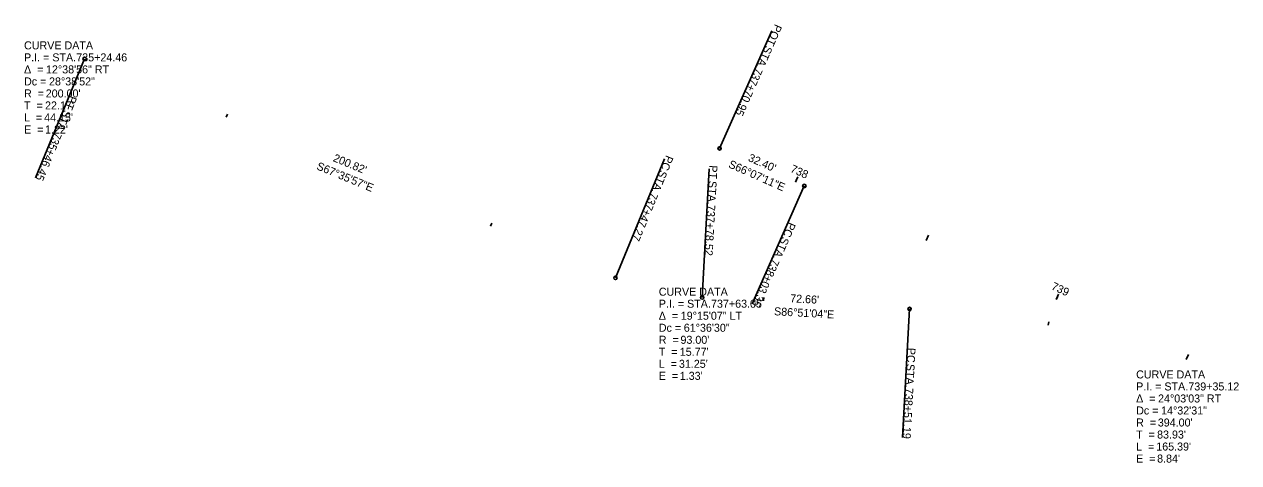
# Model space of a CAD drawing. Extents: x 144928 to 152344, y 329903 to 333202.
# Drawn here: x 145858.2 to 146283, y 332624.9 to 332778.1 of the extents above; entities that cross this region are included whole.
import ezdxf

# ---------------------------------------------------------------- set-up
doc = ezdxf.new("R2010")
doc.units = 0
for name, color, linetype in [('GE_P_Alignment_500_Bearings', 7, 'Continuous'), ('GE_P_Alignment_500_Cardinal_Points', 7, 'Continuous'), ('GE_P_Alignment_500_Curve_Data', 7, 'Continuous'), ('GE_P_Alignment_500_Distances', 7, 'Continuous'), ('GE_P_Alignment_500_Stations', 7, 'Continuous'), ('SC_Scratch1', 7, 'Continuous')]:
    doc.layers.add(name, color=color, linetype=linetype)

msp = doc.modelspace()

# ---------------------------------------------------------------- linework, layer by layer
at = {"layer": 'GE_P_Alignment_500_Cardinal_Points'}
for p, q in [((146101.41, 332734.71), (146119.63, 332775.85)), ((145879.31, 332766.01), (145862.17, 332724.41)), ((145879.31, 332766.01), (145862.17, 332724.41)), ((146064.98, 332689.48), (146082.13, 332731.09)), ((146064.98, 332689.48), (146082.13, 332731.09)), ((146095.32, 332682.61), (146097.79, 332727.54)), ((146095.32, 332682.61), (146097.79, 332727.54)), ((146131.04, 332721.59), (146112.82, 332680.44)), ((146167.87, 332678.61), (146165.4, 332633.68)), ((146167.87, 332678.61), (146165.4, 332633.68))]:
    msp.add_line(p, q, dxfattribs=at)
for centre in [(145879.31, 332766.01), (145879.31, 332766.01), (146101.41, 332734.71), (146131.04, 332721.59), (146064.98, 332689.48), (146064.98, 332689.48), (146095.32, 332682.61), (146095.32, 332682.61), (146167.87, 332678.61), (146167.87, 332678.61)]:
    msp.add_circle(centre, 0.6, dxfattribs=at)
at = {"layer": 'GE_P_Alignment_500_Stations'}
for p, q in [((145928.82, 332745.61), (145929.28, 332746.72)), ((145928.82, 332745.61), (145929.28, 332746.72)), ((146127.97, 332722.95), (146128.46, 332724.04)), ((146021.28, 332707.5), (146021.73, 332708.61)), ((146021.28, 332707.5), (146021.73, 332708.61)), ((146116.76, 332681.43), (146116.83, 332682.62)), ((146116.76, 332681.43), (146116.83, 332682.62)), ((146219.16, 332681.91), (146219.66, 332683)), ((146216.32, 332672.92), (146216.53, 332674.11)), ((146216.32, 332672.92), (146216.53, 332674.11))]:
    msp.add_line(p, q, dxfattribs=at)
at = {"layer": 'SC_Scratch1'}
for p, q in [((146101.41, 332734.71), (146119.63, 332775.85)), ((146127.97, 332722.95), (146128.78, 332724.77)), ((146131.04, 332721.59), (146112.82, 332680.44)), ((146173.64, 332702.57), (146174.46, 332704.4)), ((146219.16, 332681.91), (146220, 332683.72)), ((146264.56, 332660.94), (146265.4, 332662.75))]:
    msp.add_line(p, q, dxfattribs=at)
for centre in [(146101.41, 332734.71), (146131.04, 332721.59)]:
    msp.add_circle(centre, 0.6, dxfattribs=at)

# ---------------------------------------------------------------- texts
at = {"layer": 'GE_P_Alignment_500_Bearings'}
for s, rotation, p in [('S67°35\'57"E', 337.5992, (145960.21, 332727.48)), ('S67°35\'57"E', 337.5992, (145960.21, 332727.48)), ('S66°07\'11"E', 336.1198, (146104.28, 332728.19)), ('S86°51\'04"E', 356.8511, (146120.41, 332676.42)), ('S86°51\'04"E', 356.8511, (146120.41, 332676.42))]:
    msp.add_text(s, height=2.8, rotation=rotation, dxfattribs=at).set_placement(p)
at = {"layer": 'GE_P_Alignment_500_Cardinal_Points'}
for s, rotation, p in [('POT', 246.1198, (146120.78, 332778.36)), (' STA. ', 246.1198, (146117.87, 332771.77)), ('737+70.95', 246.1198, (146114.04, 332763.13)), ('PT', 247.5992, (145874.16, 332753.39)), ('PT', 247.5992, (145874.16, 332753.39)), (' STA. ', 247.5992, (145872.47, 332749.31)), (' STA. ', 247.5992, (145872.47, 332749.31)), ('735+46.45', 247.5992, (145868.87, 332740.57)), ('735+46.45', 247.5992, (145868.87, 332740.57)), ('PC', 247.5992, (146082.77, 332732.51)), ('PC', 247.5992, (146082.77, 332732.51)), ('PT', 266.8511, (146097.9, 332728.87)), ('PT', 266.8511, (146097.9, 332728.87)), (' STA. ', 247.5992, (146081.02, 332728.28)), (' STA. ', 247.5992, (146081.02, 332728.28)), (' STA. ', 266.8511, (146097.66, 332724.46)), (' STA. ', 266.8511, (146097.66, 332724.46)), ('737+47.27', 247.5992, (146077.42, 332719.54)), ('737+47.27', 247.5992, (146077.42, 332719.54)), ('737+78.52', 266.8511, (146097.14, 332715.03)), ('737+78.52', 266.8511, (146097.14, 332715.03)), ('PC', 246.1198, (146125.59, 332709.18)), (' STA. ', 246.1198, (146123.73, 332704.99)), ('738+03.35', 246.1198, (146119.91, 332696.35)), ('PC', 266.8511, (146167.17, 332665.1)), ('PC', 266.8511, (146167.17, 332665.1)), (' STA. ', 266.8511, (146166.92, 332660.52)), (' STA. ', 266.8511, (146166.92, 332660.52)), ('738+51.19', 266.8511, (146166.4, 332651.08)), ('738+51.19', 266.8511, (146166.4, 332651.08))]:
    msp.add_text(s, height=2.8, rotation=rotation, dxfattribs=at).set_placement(p)
at = {"layer": 'GE_P_Alignment_500_Curve_Data'}
for s, p in [('CURVE DATA', (145858.14, 332769.32)), ('CURVE DATA', (145858.14, 332769.32)), ('P.I. = STA. ', (145858.14, 332765.12)), ('P.I. = STA. ', (145858.14, 332765.12)), ('735+24.46', (145876.41, 332765.12)), ('735+24.46', (145876.41, 332765.12)), ('Δ  = ', (145858.14, 332760.92)), ('Δ  = ', (145858.14, 332760.92)), ('12°38\'56" RT', (145865.82, 332760.92)), ('12°38\'56" RT', (145865.82, 332760.92)), ('Dc = ', (145858.14, 332756.72)), ('Dc = ', (145858.14, 332756.72)), ('28°38\'52"', (145866.88, 332756.72)), ('28°38\'52"', (145866.88, 332756.72)), ('R  = ', (145858.14, 332752.52)), ('R  = ', (145858.14, 332752.52)), ("200.00'", (145865.73, 332752.52)), ("200.00'", (145865.73, 332752.52)), ('T  = ', (145858.14, 332748.32)), ('T  = ', (145858.14, 332748.32)), ("22.17'", (145865.48, 332748.32)), ("22.17'", (145865.48, 332748.32)), ('L  = ', (145858.14, 332744.12)), ('L  = ', (145858.14, 332744.12)), ("44.15'", (145865.18, 332744.12)), ("44.15'", (145865.18, 332744.12)), ('E  = ', (145858.14, 332739.92)), ('E  = ', (145858.14, 332739.92)), ("1.22'", (145865.48, 332739.92)), ("1.22'", (145865.48, 332739.92)), ('CURVE DATA', (146080.15, 332683.24)), ('CURVE DATA', (146080.15, 332683.24)), ('P.I. = STA. ', (146080.15, 332679.04)), ('P.I. = STA. ', (146080.15, 332679.04)), ('737+63.05', (146098.42, 332679.04)), ('737+63.05', (146098.42, 332679.04)), ('Δ  = ', (146080.15, 332674.84)), ('Δ  = ', (146080.15, 332674.84)), ('19°15\'07" LT', (146087.83, 332674.84)), ('19°15\'07" LT', (146087.83, 332674.84)), ('Dc = ', (146080.15, 332670.64)), ('Dc = ', (146080.15, 332670.64)), ('61°36\'30"', (146088.89, 332670.64)), ('61°36\'30"', (146088.89, 332670.64)), ('R  = ', (146080.15, 332666.44)), ('R  = ', (146080.15, 332666.44)), ("93.00'", (146087.73, 332666.44)), ("93.00'", (146087.73, 332666.44)), ('T  = ', (146080.15, 332662.24)), ('T  = ', (146080.15, 332662.24)), ("15.77'", (146087.49, 332662.24)), ("15.77'", (146087.49, 332662.24)), ('L  = ', (146080.15, 332658.04)), ('L  = ', (146080.15, 332658.04)), ("31.25'", (146087.19, 332658.04)), ("31.25'", (146087.19, 332658.04)), ('E  = ', (146080.15, 332653.84)), ('E  = ', (146080.15, 332653.84)), ("1.33'", (146087.49, 332653.84)), ("1.33'", (146087.49, 332653.84)), ('CURVE DATA', (146247.1, 332654.33)), ('CURVE DATA', (146247.1, 332654.33)), ('P.I. = STA. ', (146247.1, 332650.13)), ('P.I. = STA. ', (146247.1, 332650.13)), ('739+35.12', (146265.36, 332650.13)), ('739+35.12', (146265.36, 332650.13)), ('Δ  = ', (146247.1, 332645.93)), ('Δ  = ', (146247.1, 332645.93)), ('24°03\'03" RT', (146254.77, 332645.93)), ('24°03\'03" RT', (146254.77, 332645.93)), ('Dc = ', (146247.1, 332641.73)), ('Dc = ', (146247.1, 332641.73)), ('14°32\'31"', (146255.83, 332641.73)), ('14°32\'31"', (146255.83, 332641.73)), ('R  = ', (146247.1, 332637.53)), ('R  = ', (146247.1, 332637.53)), ("394.00'", (146254.68, 332637.53)), ("394.00'", (146254.68, 332637.53)), ('T  = ', (146247.1, 332633.33)), ('T  = ', (146247.1, 332633.33)), ("83.93'", (146254.43, 332633.33)), ("83.93'", (146254.43, 332633.33)), ('L  = ', (146247.1, 332629.13)), ('L  = ', (146247.1, 332629.13)), ("165.39'", (146254.14, 332629.13)), ("165.39'", (146254.14, 332629.13)), ('E  = ', (146247.1, 332624.93)), ('E  = ', (146247.1, 332624.93)), ("8.84'", (146254.44, 332624.93)), ("8.84'", (146254.44, 332624.93))]:
    msp.add_text(s, height=2.8, dxfattribs=at).set_placement(p)
at = {"layer": 'GE_P_Alignment_500_Distances'}
for s, rotation, p in [("200.82'", 337.5992, (145965.99, 332730.33)), ("200.82'", 337.5992, (145965.99, 332730.33)), ("32.40'", 336.1198, (146111.15, 332730.44)), ("72.66'", 356.8511, (146126.04, 332680.96)), ("72.66'", 356.8511, (146126.04, 332680.96))]:
    msp.add_text(s, height=2.8, rotation=rotation, dxfattribs=at).set_placement(p)
at = {"layer": 'SC_Scratch1'}
for s, rotation, p in [('POT', 246.1198, (146120.78, 332778.36)), (' STA. ', 246.1198, (146117.87, 332771.77)), ('737+70.95', 246.1198, (146114.04, 332763.13)), ('S66°07\'11"E', 336.1198, (146104.28, 332728.19)), ('738', 336.1198, (146125.94, 332726.58)), ('PC', 246.1198, (146125.59, 332709.18)), (' STA. ', 246.1198, (146123.73, 332704.99)), ('738+03.35', 246.1198, (146119.91, 332696.35)), ('739', 335.3949, (146217.19, 332685.56))]:
    msp.add_text(s, height=2.8, rotation=rotation, dxfattribs=at).set_placement(p)

doc.saveas('drawing.dxf')
